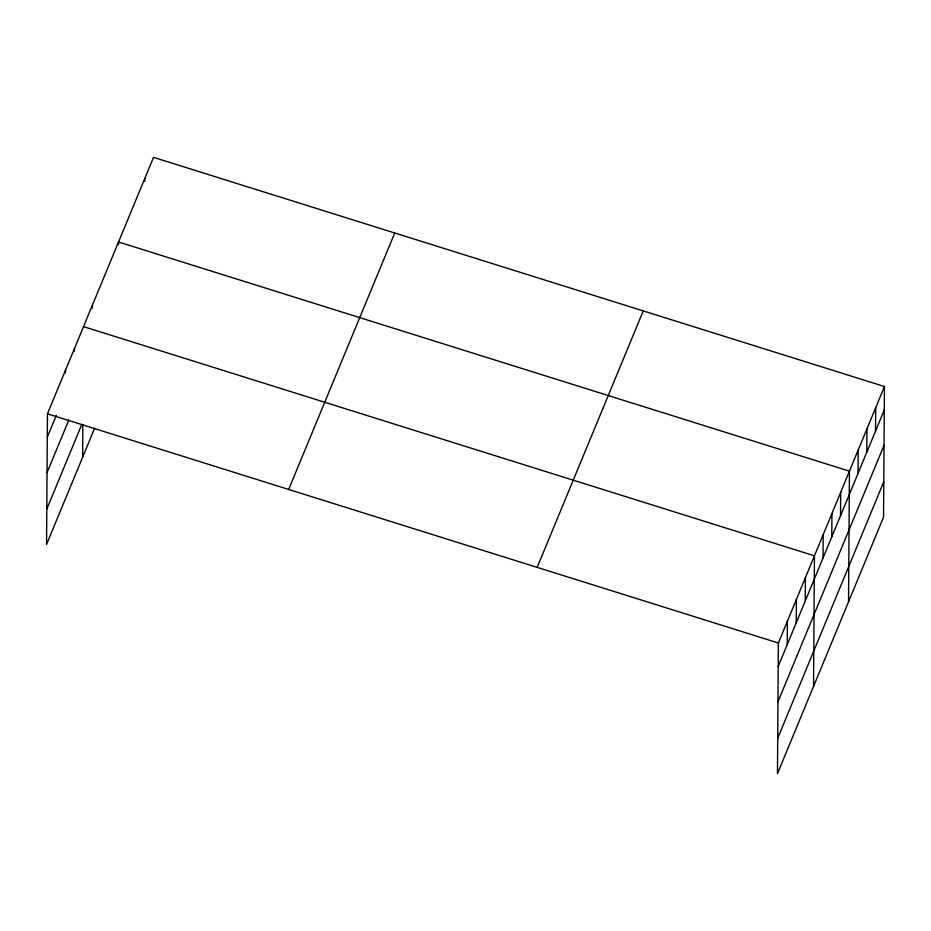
<?xml version="1.0" encoding="UTF-8"?>
<svg xmlns="http://www.w3.org/2000/svg" width="931" height="931" viewBox="0 0 931 931"><rect width="100%" height="100%" fill="white"/><g stroke="black" fill="none" stroke-linecap="round" stroke-linejoin="round"><path stroke-width="1.4" d="M884.45 386.528L778.374 643.007L777.466 773.638L883.542 517.17L884.45 386.528L153.534 157.362L47.458 413.83L46.55 544.472L94.648 428.167M65.473 372.982L65.496 370.235M74.492 351.185L74.515 348.438M82.615 457.261L82.847 424.489M92.262 308.219L92.274 305.473M118.505 244.748L118.528 241.99L849.444 471.167L848.537 601.798M144.759 181.266L144.782 178.519M787.23 644.578L787.393 621.21M796.249 622.781L796.412 599.413M805.268 600.984L805.431 577.604M813.531 686.438L814.439 555.807L83.522 326.63M823.027 558.018L823.19 534.65M831.779 536.861L831.942 513.493M840.53 515.704L840.693 492.324M858.033 473.379L858.196 450.01M866.784 452.222L866.947 428.854M875.536 431.065L875.699 407.697M47.295 437.209L56.314 415.412M47.05 472.599L68.801 420.021M46.794 509.071L81.8 424.431M288.668 489.462L394.732 232.983M537.175 567.386L643.251 310.907M778.211 666.387L884.287 409.908M777.967 701.776L884.043 445.297M777.711 738.248L883.787 481.769M47.458 413.83L778.374 643.007"/></g></svg>
